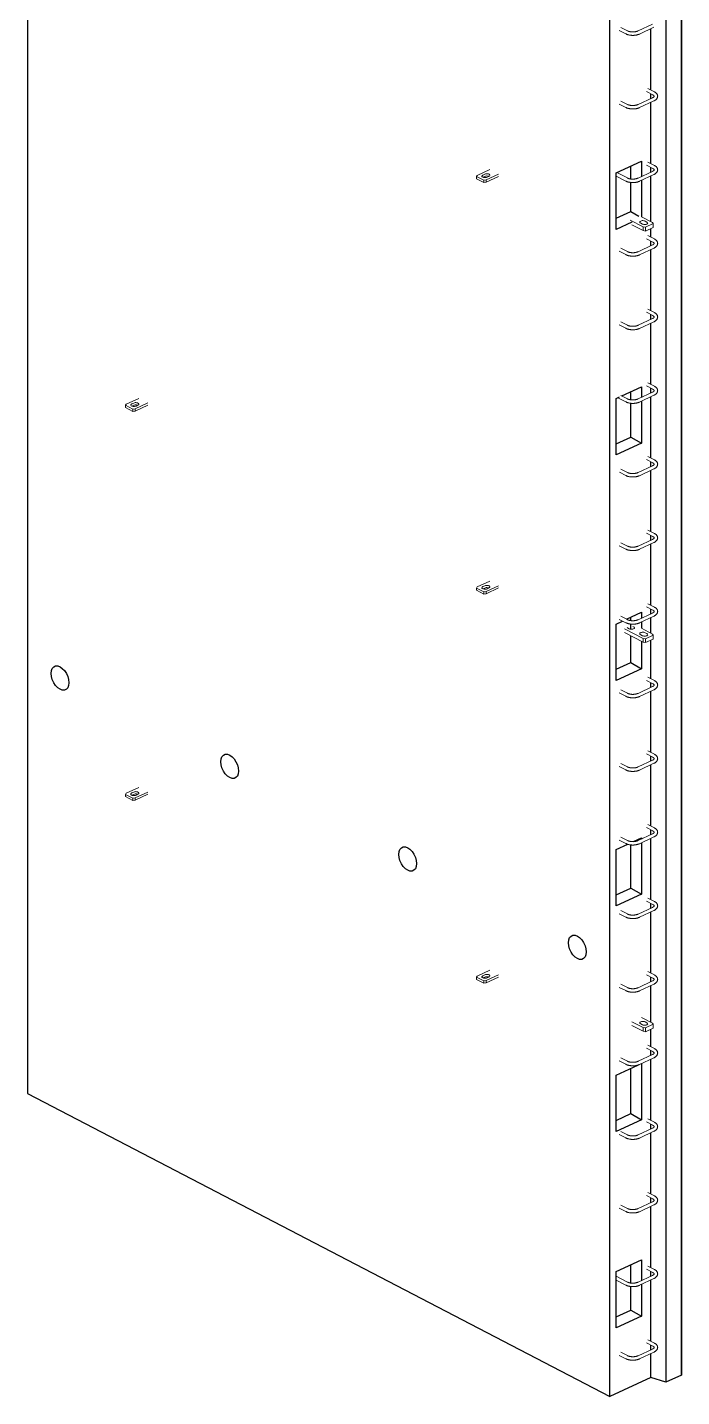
# Model space of a CAD drawing. Header units: millimetres. Extents: x -16675 to -2326, y 1067 to 18539.
# Drawn here: x -8202 to -6687, y 8193 to 11363 of the extents above; entities that cross this region are included whole.
import ezdxf

# ---------------------------------------------------------------- set-up
doc = ezdxf.new("R2010")
doc.units = ezdxf.units.MM
for name, color, linetype, lineweight in [('A-GENM', 13, 'Continuous', 18), ('A-WALL', 113, 'Continuous', 25), ('S-RBAR', 171, 'Continuous', 18)]:
    doc.layers.add(name, color=color, linetype=linetype, lineweight=lineweight)

# ---------------------------------------------------------------- blocks, each defined once
blk = doc.blocks.new('RR spread anchor face based - RR-SA-2_5-250-1726823-3D Ortho')
at = {"layer": 'A-GENM'}
for p, q in [((-247.9, 10917.1), (-217.8, 10901.4)), ((-217.8, 10892.7), (-243.6, 10906.1)), ((-219.2, 10907.9), (-223.3, 10910)), ((-196, 10911.6), (-221.8, 10925)), ((-213.2, 10914.8), (-209, 10912.6)), ((-212.5, 10900.5), (-194.4, 10908.9)), ((-194.4, 10908.9), (-196, 10911.6)), ((-194.4, 10908.9), (-194.4, 10900.2)), ((-217.8, 10901.4), (-212.5, 10900.5)), ((-217.8, 10892.7), (-217.8, 10901.4)), ((-212.5, 10891.8), (-217.8, 10892.7)), ((-212.5, 10900.5), (-212.5, 10891.8)), ((-194.4, 10900.2), (-212.5, 10891.8))]:
    blk.add_line(p, q, dxfattribs=at)
for points in [[(-223.3, 10910, 0), (-224.4, 10910.8, 0), (-225.1, 10911.6, 0), (-225.2, 10912.5, 0), (-225, 10913.4, 0), (-224.2, 10914.2, 0), (-223.1, 10914.9, 0), (-221.6, 10915.4, 0), (-219.9, 10915.8, 0), (-218.1, 10915.9, 0), (-216.3, 10915.7, 0), (-214.6, 10915.3, 0), (-213.2, 10914.8, 0)], [(-207.1, 10910.2, 0), (-207.4, 10909.3, 0), (-208.2, 10908.5, 0), (-209.3, 10907.8, 0), (-210.8, 10907.2, 0), (-212.5, 10906.9, 0), (-214.3, 10906.8, 0), (-216.1, 10907, 0), (-217.8, 10907.3, 0), (-219.2, 10907.9, 0)], [(-209, 10912.6, 0), (-208, 10911.9, 0), (-207.3, 10911.1, 0)]]:
    blk.add_polyline3d(points, dxfattribs=at)
blk = doc.blocks.new('RR spread anchor face based - RR-SA-2_5-250-V1-3D Ortho')
at = {"layer": 'A-GENM'}
for p, q in [((-260.8, 9970.9), (-217.8, 9948.5)), ((-217.8, 9939.8), (-260.8, 9962.2)), ((-253.9, 9973), (-255, 9973.8)), ((-249.8, 9970.9), (-253.9, 9973)), ((-241.4, 9976.5), (-239.6, 9975.6)), ((-219.2, 9955), (-223.3, 9957.1)), ((-196, 9958.7), (-221.8, 9972.1)), ((-213.2, 9961.9), (-209, 9959.7)), ((-212.5, 9947.6), (-194.4, 9956)), ((-194.4, 9956), (-196, 9958.7)), ((-194.4, 9956), (-194.4, 9947.3)), ((-217.8, 9948.5), (-212.5, 9947.6)), ((-217.8, 9939.8), (-217.8, 9948.5)), ((-212.5, 9938.9), (-217.8, 9939.8)), ((-212.5, 9947.6), (-212.5, 9938.9)), ((-194.4, 9947.3), (-212.5, 9938.9))]:
    blk.add_line(p, q, dxfattribs=at)
for points in [[(-237.7, 9973.2, 0), (-238, 9972.3, 0), (-238.8, 9971.5, 0), (-239.9, 9970.8, 0), (-241.4, 9970.2, 0), (-243.1, 9969.9, 0), (-244.9, 9969.8, 0), (-246.7, 9970, 0), (-248.4, 9970.3, 0), (-249.8, 9970.9, 0)], [(-239.6, 9975.6, 0), (-238.6, 9974.9, 0), (-237.9, 9974.1, 0)], [(-223.3, 9957.1, 0), (-224.4, 9957.9, 0), (-225.1, 9958.7, 0), (-225.2, 9959.6, 0), (-225, 9960.5, 0), (-224.2, 9961.3, 0), (-223.1, 9962, 0), (-221.6, 9962.5, 0), (-219.9, 9962.9, 0), (-218.1, 9962.9, 0), (-216.3, 9962.8, 0), (-214.6, 9962.4, 0), (-213.2, 9961.9, 0)], [(-207.1, 9957.3, 0), (-207.4, 9956.4, 0), (-208.2, 9955.5, 0), (-209.3, 9954.8, 0), (-210.8, 9954.3, 0), (-212.5, 9954, 0), (-214.3, 9953.9, 0), (-216.1, 9954, 0), (-217.8, 9954.4, 0), (-219.2, 9955, 0)], [(-209, 9959.7, 0), (-208, 9959, 0), (-207.3, 9958.2, 0)]]:
    blk.add_polyline3d(points, dxfattribs=at)
blk = doc.blocks.new('RR spread anchor face based - RR-SA-1_4-160-1726851-3D Ortho')
at = {"layer": 'A-GENM'}
for p, q in [((-1385.7, 10504.4), (-1414.8, 10490.9)), ((-1401.7, 10491.6), (-1397.3, 10493.6)), ((-1394.2, 10480.2), (-1364.9, 10493.8)), ((-1414.8, 10490.9), (-1416.7, 10488.3)), ((-1416.7, 10488.3), (-1399.5, 10479.4)), ((-1416.7, 10483.1), (-1416.7, 10488.3)), ((-1399.5, 10474.1), (-1416.7, 10483.1)), ((-1397.3, 10488.4), (-1401.4, 10486.5)), ((-1399.5, 10479.4), (-1394.2, 10480.2)), ((-1399.5, 10474.1), (-1399.5, 10479.4)), ((-1394.2, 10474.9), (-1399.5, 10474.1)), ((-1364.9, 10488.6), (-1394.2, 10474.9)), ((-1394.2, 10480.2), (-1394.2, 10474.9)), ((-1387.7, 10488.6), (-1392, 10486.6))]:
    blk.add_line(p, q, dxfattribs=at)
for points in [[(-1397.3, 10493.6, 0), (-1395.8, 10494.1, 0), (-1394.1, 10494.5, 0), (-1392.3, 10494.6, 0), (-1390.5, 10494.4, 0), (-1388.8, 10494, 0), (-1387.4, 10493.5, 0), (-1386.3, 10492.8, 0), (-1385.7, 10491.9, 0)], [(-1392, 10486.6, 0), (-1393.5, 10486, 0), (-1395.2, 10485.7, 0), (-1397.1, 10485.6, 0), (-1398.9, 10485.8, 0), (-1400.5, 10486.1, 0), (-1401.9, 10486.7, 0), (-1403, 10487.4, 0), (-1403.7, 10488.3, 0), (-1403.9, 10489.2, 0), (-1403.6, 10490.1, 0), (-1402.8, 10490.9, 0), (-1401.7, 10491.6, 0)], [(-1387.9, 10488.5, 0), (-1388.8, 10488.8, 0), (-1390.5, 10489.2, 0), (-1392.3, 10489.3, 0), (-1394.1, 10489.2, 0), (-1395.8, 10488.9, 0), (-1397.3, 10488.4, 0)], [(-1385.5, 10491, 0), (-1385.8, 10490.1, 0), (-1386.5, 10489.3, 0), (-1387.7, 10488.6, 0)]]:
    blk.add_polyline3d(points, dxfattribs=at)
blk = doc.blocks.new('RR spread anchor face based - RR-SA-1_4-160-V2-3D Ortho')
at = {"layer": 'A-GENM'}
for p, q in [((-572.8, 10081.4), (-601.9, 10067.8)), ((-601.9, 10067.8), (-603.8, 10065.2)), ((-603.8, 10065.2), (-586.6, 10056.3)), ((-603.8, 10060), (-603.8, 10065.2)), ((-586.6, 10051.1), (-603.8, 10060)), ((-588.8, 10068.5), (-584.4, 10070.6)), ((-584.4, 10065.3), (-588.5, 10063.4)), ((-586.6, 10056.3), (-581.3, 10057.1)), ((-586.6, 10051.1), (-586.6, 10056.3)), ((-581.3, 10051.9), (-586.6, 10051.1)), ((-581.3, 10057.1), (-552.2, 10070.6)), ((-552.2, 10065.4), (-581.3, 10051.9)), ((-581.3, 10057.1), (-581.3, 10051.9)), ((-574.8, 10065.5), (-579.1, 10063.5))]:
    blk.add_line(p, q, dxfattribs=at)
for points in [[(-579.1, 10063.5, 0), (-580.6, 10063, 0), (-582.3, 10062.7, 0), (-584.1, 10062.6, 0), (-585.9, 10062.7, 0), (-587.6, 10063.1, 0), (-589, 10063.6, 0), (-590.1, 10064.4, 0), (-590.8, 10065.2, 0), (-590.9, 10066.1, 0), (-590.7, 10067, 0), (-589.9, 10067.8, 0), (-588.8, 10068.5, 0)], [(-584.4, 10070.6, 0), (-582.9, 10071.1, 0), (-581.2, 10071.4, 0), (-579.4, 10071.5, 0), (-577.6, 10071.4, 0), (-575.9, 10071, 0), (-574.5, 10070.4, 0), (-573.4, 10069.7, 0), (-572.8, 10068.9, 0)], [(-575, 10065.4, 0), (-575.9, 10065.8, 0), (-577.6, 10066.1, 0), (-579.4, 10066.3, 0), (-581.2, 10066.2, 0), (-582.9, 10065.9, 0), (-584.4, 10065.3, 0)], [(-572.6, 10068, 0), (-572.9, 10067.1, 0), (-573.6, 10066.2, 0), (-574.8, 10065.5, 0)]]:
    blk.add_polyline3d(points, dxfattribs=at)
blk = doc.blocks.new('RR spread anchor face based - RR-SA-2_5-250-V4-3D Ortho')
at = {"layer": 'A-GENM'}
for p, q in [((-196, 9058), (-221.8, 9071.4)), ((-243.6, 9061.2), (-217.8, 9047.8)), ((-217.8, 9039.1), (-243.6, 9052.5)), ((-219.2, 9054.3), (-223.3, 9056.4)), ((-217.8, 9047.8), (-212.5, 9046.9)), ((-217.8, 9039.1), (-217.8, 9047.8)), ((-212.5, 9038.2), (-217.8, 9039.1)), ((-213.2, 9061.2), (-209, 9059)), ((-212.5, 9046.9), (-194.4, 9055.3)), ((-212.5, 9046.9), (-212.5, 9038.2)), ((-194.4, 9046.6), (-212.5, 9038.2)), ((-194.4, 9055.3), (-196, 9058)), ((-194.4, 9055.3), (-194.4, 9046.6))]:
    blk.add_line(p, q, dxfattribs=at)
for points in [[(-223.3, 9056.4, 0), (-224.4, 9057.2, 0), (-225.1, 9058, 0), (-225.2, 9058.9, 0), (-225, 9059.8, 0), (-224.2, 9060.6, 0), (-223.1, 9061.3, 0), (-221.6, 9061.8, 0), (-219.9, 9062.2, 0), (-218.1, 9062.2, 0), (-216.3, 9062.1, 0), (-214.6, 9061.7, 0), (-213.2, 9061.2, 0)], [(-207.1, 9056.6, 0), (-207.4, 9055.7, 0), (-208.2, 9054.9, 0), (-209.3, 9054.2, 0), (-210.8, 9053.6, 0), (-212.5, 9053.3, 0), (-214.3, 9053.2, 0), (-216.1, 9053.4, 0), (-217.8, 9053.7, 0), (-219.2, 9054.3, 0)], [(-209, 9059, 0), (-208, 9058.3, 0), (-207.3, 9057.5, 0)]]:
    blk.add_polyline3d(points, dxfattribs=at)
blk = doc.blocks.new('Rebar Bar - Part 769646486-431004-3D Ortho')
at = {"layer": 'S-RBAR'}
for p, q in [((-254.2, 12548.1), (-269.1, 12555.8)), ((-272.8, 12548.7), (-257.9, 12541))]:
    blk.add_line(p, q, dxfattribs=at)
blk = doc.blocks.new('Rebar Bar - Part 2227165887-431004-3D Ortho')
at = {"layer": 'S-RBAR'}
for points in [[(-257.9, 12541, 0), (-257.2, 12540.7, 0), (-256.5, 12540.3, 0), (-255.8, 12540, 0), (-255.1, 12539.7, 0), (-254.4, 12539.5, 0), (-253.6, 12539.2, 0), (-252.8, 12539, 0), (-252, 12538.8, 0), (-251.2, 12538.6, 0), (-250.4, 12538.4, 0), (-249.6, 12538.2, 0), (-248.7, 12538.1, 0), (-247.9, 12537.9, 0), (-247.1, 12537.8, 0), (-246.2, 12537.7, 0), (-245.3, 12537.6, 0), (-244.5, 12537.6, 0), (-243.6, 12537.5, 0), (-242.7, 12537.5, 0), (-241.8, 12537.5, 0), (-240.9, 12537.5, 0), (-240.1, 12537.5, 0), (-239.2, 12537.5, 0), (-238.3, 12537.6, 0), (-237.5, 12537.7, 0), (-236.6, 12537.7, 0), (-235.7, 12537.8, 0), (-234.9, 12538, 0), (-234, 12538.1, 0), (-233.2, 12538.3, 0), (-232.4, 12538.4, 0), (-231.6, 12538.6, 0), (-230.8, 12538.8, 0), (-230, 12539.1, 0), (-229.2, 12539.3, 0), (-228.5, 12539.6, 0), (-227.7, 12539.8, 0), (-227, 12540.1, 0), (-226.3, 12540.4, 0), (-226.1, 12540.5, 0)], [(-254.2, 12548.1, 0), (-253.8, 12547.9, 0), (-253.3, 12547.6, 0), (-252.8, 12547.4, 0), (-252.3, 12547.2, 0), (-251.7, 12547, 0), (-251.2, 12546.8, 0), (-250.6, 12546.7, 0), (-250, 12546.5, 0), (-249.4, 12546.3, 0), (-248.7, 12546.2, 0), (-248.1, 12546.1, 0), (-247.4, 12545.9, 0), (-246.7, 12545.8, 0), (-246, 12545.7, 0), (-245.3, 12545.7, 0), (-244.6, 12545.6, 0), (-243.9, 12545.5, 0), (-243.2, 12545.5, 0), (-242.5, 12545.5, 0), (-241.8, 12545.5, 0), (-241.1, 12545.5, 0), (-240.3, 12545.5, 0), (-239.6, 12545.5, 0), (-238.9, 12545.6, 0), (-238.2, 12545.6, 0), (-237.5, 12545.7, 0), (-236.8, 12545.8, 0), (-236.1, 12545.9, 0), (-235.4, 12546, 0), (-234.8, 12546.1, 0), (-234.1, 12546.3, 0), (-233.5, 12546.4, 0), (-232.9, 12546.6, 0), (-232.3, 12546.7, 0), (-231.7, 12546.9, 0), (-231.2, 12547.1, 0), (-230.6, 12547.3, 0), (-230.1, 12547.5, 0), (-229.6, 12547.7, 0), (-229.5, 12547.8, 0)]]:
    blk.add_polyline3d(points, dxfattribs=at)
blk = doc.blocks.new('Rebar Bar - Part 3241041724-431004-3D Ortho')
at = {"layer": 'S-RBAR'}
for p, q in [((-196, 12563.4), (-229.5, 12547.8)), ((-226.1, 12540.5), (-192.6, 12556.2))]:
    blk.add_line(p, q, dxfattribs=at)
blk = doc.blocks.new('Rebar Bar - Part 2227165887-V5-3D Ortho')
at = {"layer": 'S-RBAR'}
for points in [[(-195.4, 12570.2, 0), (-194.9, 12569.9, 0), (-194.6, 12569.7, 0), (-194.2, 12569.5, 0), (-193.9, 12569.2, 0), (-193.6, 12569, 0), (-193.3, 12568.8, 0), (-193, 12568.6, 0), (-192.8, 12568.4, 0), (-192.6, 12568.2, 0), (-192.5, 12568, 0), (-192.4, 12567.8, 0), (-192.3, 12567.6, 0), (-192.2, 12567.5, 0), (-192.1, 12567.4, 0), (-192.1, 12567.3, 0), (-192.1, 12567.2, 0), (-192.1, 12567.1, 0), (-192, 12567, 0), (-192, 12566.9, 0), (-192, 12566.9, 0), (-192.1, 12566.8, 0), (-192.1, 12566.7, 0), (-192.1, 12566.6, 0), (-192.1, 12566.5, 0), (-192.2, 12566.4, 0), (-192.3, 12566.2, 0), (-192.4, 12566.1, 0), (-192.5, 12565.9, 0), (-192.7, 12565.7, 0), (-192.9, 12565.5, 0), (-193.1, 12565.3, 0), (-193.3, 12565.1, 0), (-193.6, 12564.8, 0), (-193.9, 12564.6, 0), (-194.2, 12564.4, 0), (-194.6, 12564.1, 0), (-195, 12563.9, 0), (-195.4, 12563.7, 0), (-195.9, 12563.5, 0), (-196, 12563.4, 0)], [(-191.7, 12577.3, 0), (-191, 12576.9, 0), (-190.4, 12576.5, 0), (-189.8, 12576.1, 0), (-189.2, 12575.7, 0), (-188.6, 12575.3, 0), (-188.1, 12574.8, 0), (-187.5, 12574.4, 0), (-187, 12573.9, 0), (-186.6, 12573.4, 0), (-186.1, 12572.8, 0), (-185.7, 12572.2, 0), (-185.4, 12571.6, 0), (-185, 12571, 0), (-184.7, 12570.4, 0), (-184.5, 12569.7, 0), (-184.3, 12569, 0), (-184.2, 12568.3, 0), (-184.1, 12567.6, 0), (-184, 12566.9, 0), (-184.1, 12566.2, 0), (-184.2, 12565.5, 0), (-184.3, 12564.8, 0), (-184.5, 12564.1, 0), (-184.8, 12563.4, 0), (-185.1, 12562.8, 0), (-185.4, 12562.2, 0), (-185.8, 12561.6, 0), (-186.2, 12561, 0), (-186.6, 12560.5, 0), (-187.1, 12560, 0), (-187.6, 12559.5, 0), (-188.1, 12559, 0), (-188.7, 12558.5, 0), (-189.2, 12558.1, 0), (-189.8, 12557.7, 0), (-190.4, 12557.3, 0), (-191.1, 12556.9, 0), (-191.7, 12556.6, 0), (-192.4, 12556.2, 0), (-192.6, 12556.2, 0)]]:
    blk.add_polyline3d(points, dxfattribs=at)
blk = doc.blocks.new('Rebar Bar - Part 1331323198-431004-3D Ortho')
at = {"layer": 'S-RBAR'}
for p, q in [((-191.7, 12577.3), (-206.5, 12585)), ((-210.2, 12577.9), (-195.4, 12570.2))]:
    blk.add_line(p, q, dxfattribs=at)
blk = doc.blocks.new('Rebar Bar - Part 769646486-V9-3D Ortho')
at = {"layer": 'S-RBAR'}
for p, q in [((-279.9, 11018.9), (-257.9, 11007.5)), ((-254.2, 11014.6), (-278.2, 11027))]:
    blk.add_line(p, q, dxfattribs=at)
blk = doc.blocks.new('Rebar Bar - Part 769646486-V10-3D Ortho')
at = {"layer": 'S-RBAR'}
for p, q in [((-276.2, 10505.8), (-257.9, 10496.3)), ((-254.2, 10503.4), (-269.1, 10511.1))]:
    blk.add_line(p, q, dxfattribs=at)
blk = doc.blocks.new('Rebar Bar - Part 769646486-V11-3D Ortho')
at = {"layer": 'S-RBAR'}
for p, q in [((-254.2, 10333), (-269.1, 10340.7)), ((-272.5, 10333.5), (-257.9, 10325.9))]:
    blk.add_line(p, q, dxfattribs=at)
blk = doc.blocks.new('Rebar Bar - Part 769646486-V8-3D Ortho')
at = {"layer": 'S-RBAR'}
for p, q in [((-254.2, 11525.7), (-279.9, 11539.1)), ((-279.9, 11530.1), (-257.9, 11518.6))]:
    blk.add_line(p, q, dxfattribs=at)

msp = doc.modelspace()

# ---------------------------------------------------------------- linework, layer by layer
at = {"layer": 'A-WALL'}
for p, q in [((-8202.1, 12629.1), (-8202.1, 8895.5)), ((-6723.8, 12626), (-6723.8, 8226.5)), ((-6687.5, 8243.4), (-6687.5, 12642.9)), ((-6687.1, 12641.1), (-6687.1, 8250.4)), ((-6853, 8193.4), (-6853, 12043.2)), ((-6758.6, 11218.4), (-6758.6, 11360)), ((-6758.6, 11198.4), (-6758.6, 11209.5)), ((-6758.6, 11048), (-6758.6, 11189.6)), ((-6838.5, 11026.3), (-6780.4, 11053.4)), ((-6804.8, 11012.3), (-6804.8, 11042)), ((-6780.4, 11053.4), (-6780.4, 11017.8)), ((-6758.6, 11028), (-6758.6, 11039.1)), ((-6838.5, 10895.7), (-6838.5, 11026.3)), ((-6804.8, 10937.1), (-6804.8, 11004.2)), ((-6780.4, 11009), (-6780.4, 10925)), ((-6758.6, 10913.7), (-6758.6, 11019.2)), ((-6838.5, 10921.4), (-6804.8, 10937.1)), ((-6804.8, 10937.1), (-6786.5, 10926.4)), ((-6802.2, 10912.7), (-6838.5, 10895.7)), ((-6758.6, 10877.6), (-6758.6, 10897.3)), ((-6758.6, 10857.6), (-6758.6, 10868.7)), ((-6758.6, 10707.2), (-6758.6, 10848.8)), ((-6758.6, 10687.2), (-6758.6, 10698.3)), ((-6758.6, 10536.8), (-6758.6, 10678.4)), ((-6825.8, 10510.1), (-6780.4, 10531.2)), ((-6780.4, 10531.2), (-6780.4, 10506.6)), ((-6758.6, 10516.8), (-6758.6, 10527.9)), ((-6838.5, 10504.1), (-6830.9, 10507.7)), ((-6838.5, 10373.6), (-6838.5, 10504.1)), ((-6804.8, 10501.1), (-6804.8, 10519.8)), ((-6804.8, 10414.9), (-6804.8, 10493.1)), ((-6780.4, 10497.9), (-6780.4, 10400.7)), ((-6758.6, 10366.4), (-6758.6, 10508)), ((-6838.5, 10399.2), (-6804.8, 10414.9)), ((-6780.4, 10400.7), (-6838.5, 10373.6)), ((-6804.8, 10414.9), (-6780.4, 10400.7)), ((-6758.6, 10346.4), (-6758.6, 10357.5)), ((-6758.6, 10196), (-6758.6, 10337.6)), ((-6758.6, 10176), (-6758.6, 10187.1)), ((-6758.6, 10025.7), (-6758.6, 10167.2)), ((-6758.6, 10005.6), (-6758.6, 10016.7)), ((-6838.5, 9982), (-6823.7, 9988.9)), ((-6814.6, 9993.1), (-6780.4, 10009.1)), ((-6804.8, 9989.9), (-6804.8, 9997.7)), ((-6780.4, 10009.1), (-6780.4, 9995.4)), ((-6780.4, 9986.7), (-6780.4, 9972.1)), ((-6758.6, 9960.8), (-6758.6, 9996.9)), ((-6838.5, 9851.4), (-6838.5, 9982)), ((-6804.8, 9969.9), (-6804.8, 9981.9)), ((-6804.8, 9892.8), (-6804.8, 9954.6)), ((-6780.4, 9941.9), (-6780.4, 9878.5)), ((-6758.6, 9855.3), (-6758.6, 9944.7)), ((-6838.5, 9877.1), (-6804.8, 9892.8)), ((-6804.8, 9892.8), (-6780.4, 9878.5)), ((-6780.4, 9878.5), (-6838.5, 9851.4)), ((-6758.6, 9835.2), (-6758.6, 9846.3)), ((-6758.6, 9684.9), (-6758.6, 9826.5)), ((-6758.6, 9664.8), (-6758.6, 9675.9)), ((-6758.6, 9514.5), (-6758.6, 9656.1)), ((-6798.6, 9478.4), (-6780.4, 9486.9)), ((-6780.4, 9486.9), (-6780.4, 9484.3)), ((-6758.6, 9494.4), (-6758.6, 9505.5)), ((-6758.6, 9344.1), (-6758.6, 9485.7)), ((-6838.5, 9459.8), (-6811.9, 9472.2)), ((-6838.5, 9329.3), (-6838.5, 9459.8)), ((-6804.8, 9370.7), (-6804.8, 9470.7)), ((-6780.4, 9475.5), (-6780.4, 9356.4)), ((-6838.5, 9355), (-6804.8, 9370.7)), ((-6780.4, 9356.4), (-6838.5, 9329.3)), ((-6804.8, 9370.7), (-6780.4, 9356.4)), ((-6758.6, 9324), (-6758.6, 9335.2)), ((-6758.6, 9173.7), (-6758.6, 9315.3)), ((-6758.6, 9153.6), (-6758.6, 9164.8)), ((-6758.6, 9060.1), (-6758.6, 9144.9)), ((-6758.6, 9003.3), (-6758.6, 9044)), ((-6758.6, 8983.3), (-6758.6, 8994.4)), ((-6758.6, 8832.9), (-6758.6, 8974.5)), ((-6838.5, 8937.7), (-6788.6, 8961)), ((-6804.8, 8848.5), (-6804.8, 8953.4)), ((-6780.4, 8964.3), (-6780.4, 8834.3)), ((-6838.5, 8807.2), (-6838.5, 8937.7)), ((-8202.1, 8895.5), (-6853, 8193.4)), ((-6838.5, 8832.8), (-6804.8, 8848.5)), ((-6804.8, 8848.5), (-6780.4, 8834.3)), ((-6780.4, 8834.3), (-6838.5, 8807.2)), ((-6758.6, 8812.9), (-6758.6, 8824)), ((-6758.6, 8662.5), (-6758.6, 8804.1)), ((-6758.6, 8642.5), (-6758.6, 8653.6)), ((-6758.6, 8492.1), (-6758.6, 8633.7)), ((-6838.5, 8483), (-6780.4, 8510.1)), ((-6804.8, 8456.4), (-6804.8, 8498.7)), ((-6780.4, 8510.1), (-6780.4, 8461.9)), ((-6838.5, 8352.5), (-6838.5, 8483)), ((-6758.6, 8472.1), (-6758.6, 8483.2)), ((-6804.8, 8393.8), (-6804.8, 8448.4)), ((-6780.4, 8453.2), (-6780.4, 8379.6)), ((-6758.6, 8321.7), (-6758.6, 8463.3)), ((-6838.5, 8378.1), (-6804.8, 8393.8)), ((-6780.4, 8379.6), (-6838.5, 8352.5)), ((-6804.8, 8393.8), (-6780.4, 8379.6)), ((-6758.6, 8301.7), (-6758.6, 8312.8)), ((-6758.6, 8237.4), (-6758.6, 8292.9)), ((-6687.5, 8243.4), (-6723.8, 8226.5)), ((-6687.1, 8250.4), (-6687.5, 8243.4)), ((-6758.6, 8237.4), (-6853, 8193.4)), ((-6723.8, 8226.5), (-6758.6, 8237.4))]:
    msp.add_line(p, q, dxfattribs=at)
for points in [[(-8126.5, 9830.8, 0), (-8131.9, 9834.5, 0), (-8136.8, 9839.7, 0), (-8141.1, 9846.1, 0), (-8144.4, 9853.2, 0), (-8146.4, 9860.5, 0), (-8147.1, 9867.7, 0), (-8146.4, 9874.1, 0), (-8144.4, 9879.3, 0), (-8141.1, 9883, 0), (-8136.8, 9884.9, 0), (-8131.9, 9884.9, 0), (-8126.5, 9883, 0)], [(-8126.5, 9883, 0), (-8121.2, 9879.4, 0), (-8116.2, 9874.2, 0), (-8111.9, 9867.8, 0), (-8108.7, 9860.7, 0), (-8106.6, 9853.3, 0), (-8105.9, 9846.2, 0), (-8106.6, 9839.8, 0), (-8108.7, 9834.6, 0), (-8111.9, 9830.9, 0), (-8116.2, 9829, 0), (-8121.2, 9828.9, 0), (-8126.5, 9830.8, 0)], [(-7733.6, 9626.4, 0), (-7739, 9630, 0), (-7743.9, 9635.2, 0), (-7748.2, 9641.6, 0), (-7751.5, 9648.7, 0), (-7753.6, 9656.1, 0), (-7754.3, 9663.2, 0), (-7753.6, 9669.6, 0), (-7751.5, 9674.8, 0), (-7748.2, 9678.5, 0), (-7743.9, 9680.4, 0), (-7739, 9680.5, 0), (-7733.6, 9678.6, 0)], [(-7733.6, 9678.6, 0), (-7728.3, 9674.9, 0), (-7723.3, 9669.7, 0), (-7719.1, 9663.3, 0), (-7715.8, 9656.2, 0), (-7713.7, 9648.9, 0), (-7713, 9641.7, 0), (-7713.7, 9635.3, 0), (-7715.8, 9630.1, 0), (-7719.1, 9626.4, 0), (-7723.3, 9624.5, 0), (-7728.3, 9624.5, 0), (-7733.6, 9626.4, 0)], [(-7321.5, 9411.9, 0), (-7326.8, 9415.5, 0), (-7331.8, 9420.7, 0), (-7336.1, 9427.1, 0), (-7339.4, 9434.2, 0), (-7341.4, 9441.6, 0), (-7342.1, 9448.7, 0), (-7341.4, 9455.1, 0), (-7339.4, 9460.3, 0), (-7336.1, 9464, 0), (-7331.8, 9466, 0), (-7326.8, 9466, 0), (-7321.5, 9464.1, 0)], [(-7321.5, 9464.1, 0), (-7316.2, 9460.4, 0), (-7311.2, 9455.2, 0), (-7306.9, 9448.9, 0), (-7303.6, 9441.7, 0), (-7301.6, 9434.4, 0), (-7300.9, 9427.3, 0), (-7301.6, 9420.9, 0), (-7303.6, 9415.6, 0), (-7306.9, 9411.9, 0), (-7311.2, 9410, 0), (-7316.2, 9410, 0), (-7321.5, 9411.9, 0)], [(-6928.6, 9207.4, 0), (-6934, 9211.1, 0), (-6938.9, 9216.3, 0), (-6943.2, 9222.7, 0), (-6946.5, 9229.8, 0), (-6948.5, 9237.1, 0), (-6949.2, 9244.3, 0), (-6948.5, 9250.7, 0), (-6946.5, 9255.9, 0), (-6943.2, 9259.6, 0), (-6938.9, 9261.5, 0), (-6934, 9261.5, 0), (-6928.6, 9259.6, 0)], [(-6928.6, 9259.6, 0), (-6923.3, 9256, 0), (-6918.3, 9250.8, 0), (-6914, 9244.4, 0), (-6910.8, 9237.3, 0), (-6908.7, 9229.9, 0), (-6908, 9222.8, 0), (-6908.7, 9216.4, 0), (-6910.8, 9211.2, 0), (-6914, 9207.5, 0), (-6918.3, 9205.6, 0), (-6923.3, 9205.5, 0), (-6928.6, 9207.4, 0)]]:
    msp.add_polyline3d(points, dxfattribs=at)

# ---------------------------------------------------------------- block references
at = {"layer": 'A-GENM'}
for name, p in [('RR spread anchor face based - RR-SA-1_4-160-V2-3D Ortho', (-6558.6, 952.9)), ('RR spread anchor face based - RR-SA-2_5-250-1726823-3D Ortho', (-6558.6, 0)), ('RR spread anchor face based - RR-SA-1_4-160-1726851-3D Ortho', (-6558.6, 0)), ('RR spread anchor face based - RR-SA-1_4-160-V2-3D Ortho', (-6558.6, 0)), ('RR spread anchor face based - RR-SA-2_5-250-V1-3D Ortho', (-6558.6, 0)), ('RR spread anchor face based - RR-SA-1_4-160-1726851-3D Ortho', (-6558.6, -900.7)), ('RR spread anchor face based - RR-SA-1_4-160-V2-3D Ortho', (-6558.6, -900.7)), ('RR spread anchor face based - RR-SA-2_5-250-V4-3D Ortho', (-6558.6, 0))]:
    msp.add_blockref(name, p, dxfattribs=at)
at = {"layer": 'S-RBAR'}
for name, p in [('Rebar Bar - Part 769646486-431004-3D Ortho', (-6558.6, -1192.7)), ('Rebar Bar - Part 2227165887-431004-3D Ortho', (-6558.6, -1192.7)), ('Rebar Bar - Part 3241041724-431004-3D Ortho', (-6558.6, -1192.7)), ('Rebar Bar - Part 1331323198-431004-3D Ortho', (-6558.6, -1363.1)), ('Rebar Bar - Part 769646486-431004-3D Ortho', (-6558.6, -1363.1)), ('Rebar Bar - Part 3241041724-431004-3D Ortho', (-6558.6, -1363.1)), ('Rebar Bar - Part 2227165887-V5-3D Ortho', (-6558.6, -1363.1)), ('Rebar Bar - Part 2227165887-431004-3D Ortho', (-6558.6, -1363.1)), ('Rebar Bar - Part 1331323198-431004-3D Ortho', (-6558.6, -1533.5)), ('Rebar Bar - Part 2227165887-V5-3D Ortho', (-6558.6, -1533.5)), ('Rebar Bar - Part 769646486-V9-3D Ortho', (-6558.6, 0)), ('Rebar Bar - Part 2227165887-431004-3D Ortho', (-6558.6, -1533.5)), ('Rebar Bar - Part 3241041724-431004-3D Ortho', (-6558.6, -1533.5)), ('Rebar Bar - Part 1331323198-431004-3D Ortho', (-6558.6, -1703.9)), ('Rebar Bar - Part 2227165887-V5-3D Ortho', (-6558.6, -1703.9)), ('Rebar Bar - Part 769646486-431004-3D Ortho', (-6558.6, -1703.9)), ('Rebar Bar - Part 2227165887-431004-3D Ortho', (-6558.6, -1703.9)), ('Rebar Bar - Part 3241041724-431004-3D Ortho', (-6558.6, -1703.9)), ('Rebar Bar - Part 3241041724-431004-3D Ortho', (-6558.6, -1874.3)), ('Rebar Bar - Part 1331323198-431004-3D Ortho', (-6558.6, -1874.3)), ('Rebar Bar - Part 2227165887-V5-3D Ortho', (-6558.6, -1874.3)), ('Rebar Bar - Part 769646486-431004-3D Ortho', (-6558.6, -1874.3)), ('Rebar Bar - Part 2227165887-431004-3D Ortho', (-6558.6, -1874.3)), ('Rebar Bar - Part 1331323198-431004-3D Ortho', (-6558.6, -2044.7)), ('Rebar Bar - Part 2227165887-V5-3D Ortho', (-6558.6, -2044.7)), ('Rebar Bar - Part 769646486-V10-3D Ortho', (-6558.6, 0)), ('Rebar Bar - Part 2227165887-431004-3D Ortho', (-6558.6, -2044.7)), ('Rebar Bar - Part 3241041724-431004-3D Ortho', (-6558.6, -2044.7)), ('Rebar Bar - Part 1331323198-431004-3D Ortho', (-6558.6, -2215.1)), ('Rebar Bar - Part 769646486-V11-3D Ortho', (-6558.6, 0)), ('Rebar Bar - Part 3241041724-431004-3D Ortho', (-6558.6, -2215.1)), ('Rebar Bar - Part 2227165887-V5-3D Ortho', (-6558.6, -2215.1)), ('Rebar Bar - Part 2227165887-431004-3D Ortho', (-6558.6, -2215.1)), ('Rebar Bar - Part 3241041724-431004-3D Ortho', (-6558.6, -2385.5)), ('Rebar Bar - Part 1331323198-431004-3D Ortho', (-6558.6, -2385.5)), ('Rebar Bar - Part 2227165887-V5-3D Ortho', (-6558.6, -2385.5)), ('Rebar Bar - Part 769646486-431004-3D Ortho', (-6558.6, -2385.5)), ('Rebar Bar - Part 2227165887-431004-3D Ortho', (-6558.6, -2385.5)), ('Rebar Bar - Part 1331323198-431004-3D Ortho', (-6558.6, -2555.9)), ('Rebar Bar - Part 2227165887-V5-3D Ortho', (-6558.6, -2555.9)), ('Rebar Bar - Part 769646486-431004-3D Ortho', (-6558.6, -2555.9)), ('Rebar Bar - Part 2227165887-431004-3D Ortho', (-6558.6, -2555.9)), ('Rebar Bar - Part 3241041724-431004-3D Ortho', (-6558.6, -2555.9)), ('Rebar Bar - Part 1331323198-431004-3D Ortho', (-6558.6, -2726.3)), ('Rebar Bar - Part 769646486-431004-3D Ortho', (-6558.6, -2726.3)), ('Rebar Bar - Part 3241041724-431004-3D Ortho', (-6558.6, -2726.3)), ('Rebar Bar - Part 2227165887-V5-3D Ortho', (-6558.6, -2726.3)), ('Rebar Bar - Part 2227165887-431004-3D Ortho', (-6558.6, -2726.3)), ('Rebar Bar - Part 1331323198-431004-3D Ortho', (-6558.6, -2896.7)), ('Rebar Bar - Part 2227165887-V5-3D Ortho', (-6558.6, -2896.7)), ('Rebar Bar - Part 769646486-431004-3D Ortho', (-6558.6, -2896.7)), ('Rebar Bar - Part 2227165887-431004-3D Ortho', (-6558.6, -2896.7)), ('Rebar Bar - Part 3241041724-431004-3D Ortho', (-6558.6, -2896.7)), ('Rebar Bar - Part 1331323198-431004-3D Ortho', (-6558.6, -3067.1)), ('Rebar Bar - Part 2227165887-V5-3D Ortho', (-6558.6, -3067.1)), ('Rebar Bar - Part 769646486-431004-3D Ortho', (-6558.6, -3067.1)), ('Rebar Bar - Part 2227165887-431004-3D Ortho', (-6558.6, -3067.1)), ('Rebar Bar - Part 3241041724-431004-3D Ortho', (-6558.6, -3067.1)), ('Rebar Bar - Part 3241041724-431004-3D Ortho', (-6558.6, -3237.4)), ('Rebar Bar - Part 1331323198-431004-3D Ortho', (-6558.6, -3237.4)), ('Rebar Bar - Part 2227165887-V5-3D Ortho', (-6558.6, -3237.4)), ('Rebar Bar - Part 769646486-431004-3D Ortho', (-6558.6, -3237.4)), ('Rebar Bar - Part 2227165887-431004-3D Ortho', (-6558.6, -3237.4)), ('Rebar Bar - Part 1331323198-431004-3D Ortho', (-6558.6, -3407.8)), ('Rebar Bar - Part 2227165887-V5-3D Ortho', (-6558.6, -3407.8)), ('Rebar Bar - Part 769646486-431004-3D Ortho', (-6558.6, -3407.8)), ('Rebar Bar - Part 2227165887-431004-3D Ortho', (-6558.6, -3407.8)), ('Rebar Bar - Part 3241041724-431004-3D Ortho', (-6558.6, -3407.8)), ('Rebar Bar - Part 1331323198-431004-3D Ortho', (-6558.6, -3578.2)), ('Rebar Bar - Part 769646486-431004-3D Ortho', (-6558.6, -3578.2)), ('Rebar Bar - Part 3241041724-431004-3D Ortho', (-6558.6, -3578.2)), ('Rebar Bar - Part 2227165887-V5-3D Ortho', (-6558.6, -3578.2)), ('Rebar Bar - Part 2227165887-431004-3D Ortho', (-6558.6, -3578.2)), ('Rebar Bar - Part 3241041724-431004-3D Ortho', (-6558.6, -3748.6)), ('Rebar Bar - Part 1331323198-431004-3D Ortho', (-6558.6, -3748.6)), ('Rebar Bar - Part 2227165887-V5-3D Ortho', (-6558.6, -3748.6)), ('Rebar Bar - Part 769646486-431004-3D Ortho', (-6558.6, -3748.6)), ('Rebar Bar - Part 2227165887-431004-3D Ortho', (-6558.6, -3748.6)), ('Rebar Bar - Part 1331323198-431004-3D Ortho', (-6558.6, -3919)), ('Rebar Bar - Part 2227165887-V5-3D Ortho', (-6558.6, -3919)), ('Rebar Bar - Part 769646486-431004-3D Ortho', (-6558.6, -3919)), ('Rebar Bar - Part 2227165887-431004-3D Ortho', (-6558.6, -3919)), ('Rebar Bar - Part 3241041724-431004-3D Ortho', (-6558.6, -3919)), ('Rebar Bar - Part 1331323198-431004-3D Ortho', (-6558.6, -4089.4)), ('Rebar Bar - Part 769646486-V8-3D Ortho', (-6558.6, -3067.1)), ('Rebar Bar - Part 3241041724-431004-3D Ortho', (-6558.6, -4089.4)), ('Rebar Bar - Part 2227165887-V5-3D Ortho', (-6558.6, -4089.4)), ('Rebar Bar - Part 2227165887-431004-3D Ortho', (-6558.6, -4089.4)), ('Rebar Bar - Part 1331323198-431004-3D Ortho', (-6558.6, -4259.8)), ('Rebar Bar - Part 2227165887-V5-3D Ortho', (-6558.6, -4259.8)), ('Rebar Bar - Part 769646486-431004-3D Ortho', (-6558.6, -4259.8)), ('Rebar Bar - Part 2227165887-431004-3D Ortho', (-6558.6, -4259.8)), ('Rebar Bar - Part 3241041724-431004-3D Ortho', (-6558.6, -4259.8))]:
    msp.add_blockref(name, p, dxfattribs=at)

doc.saveas('drawing.dxf')
